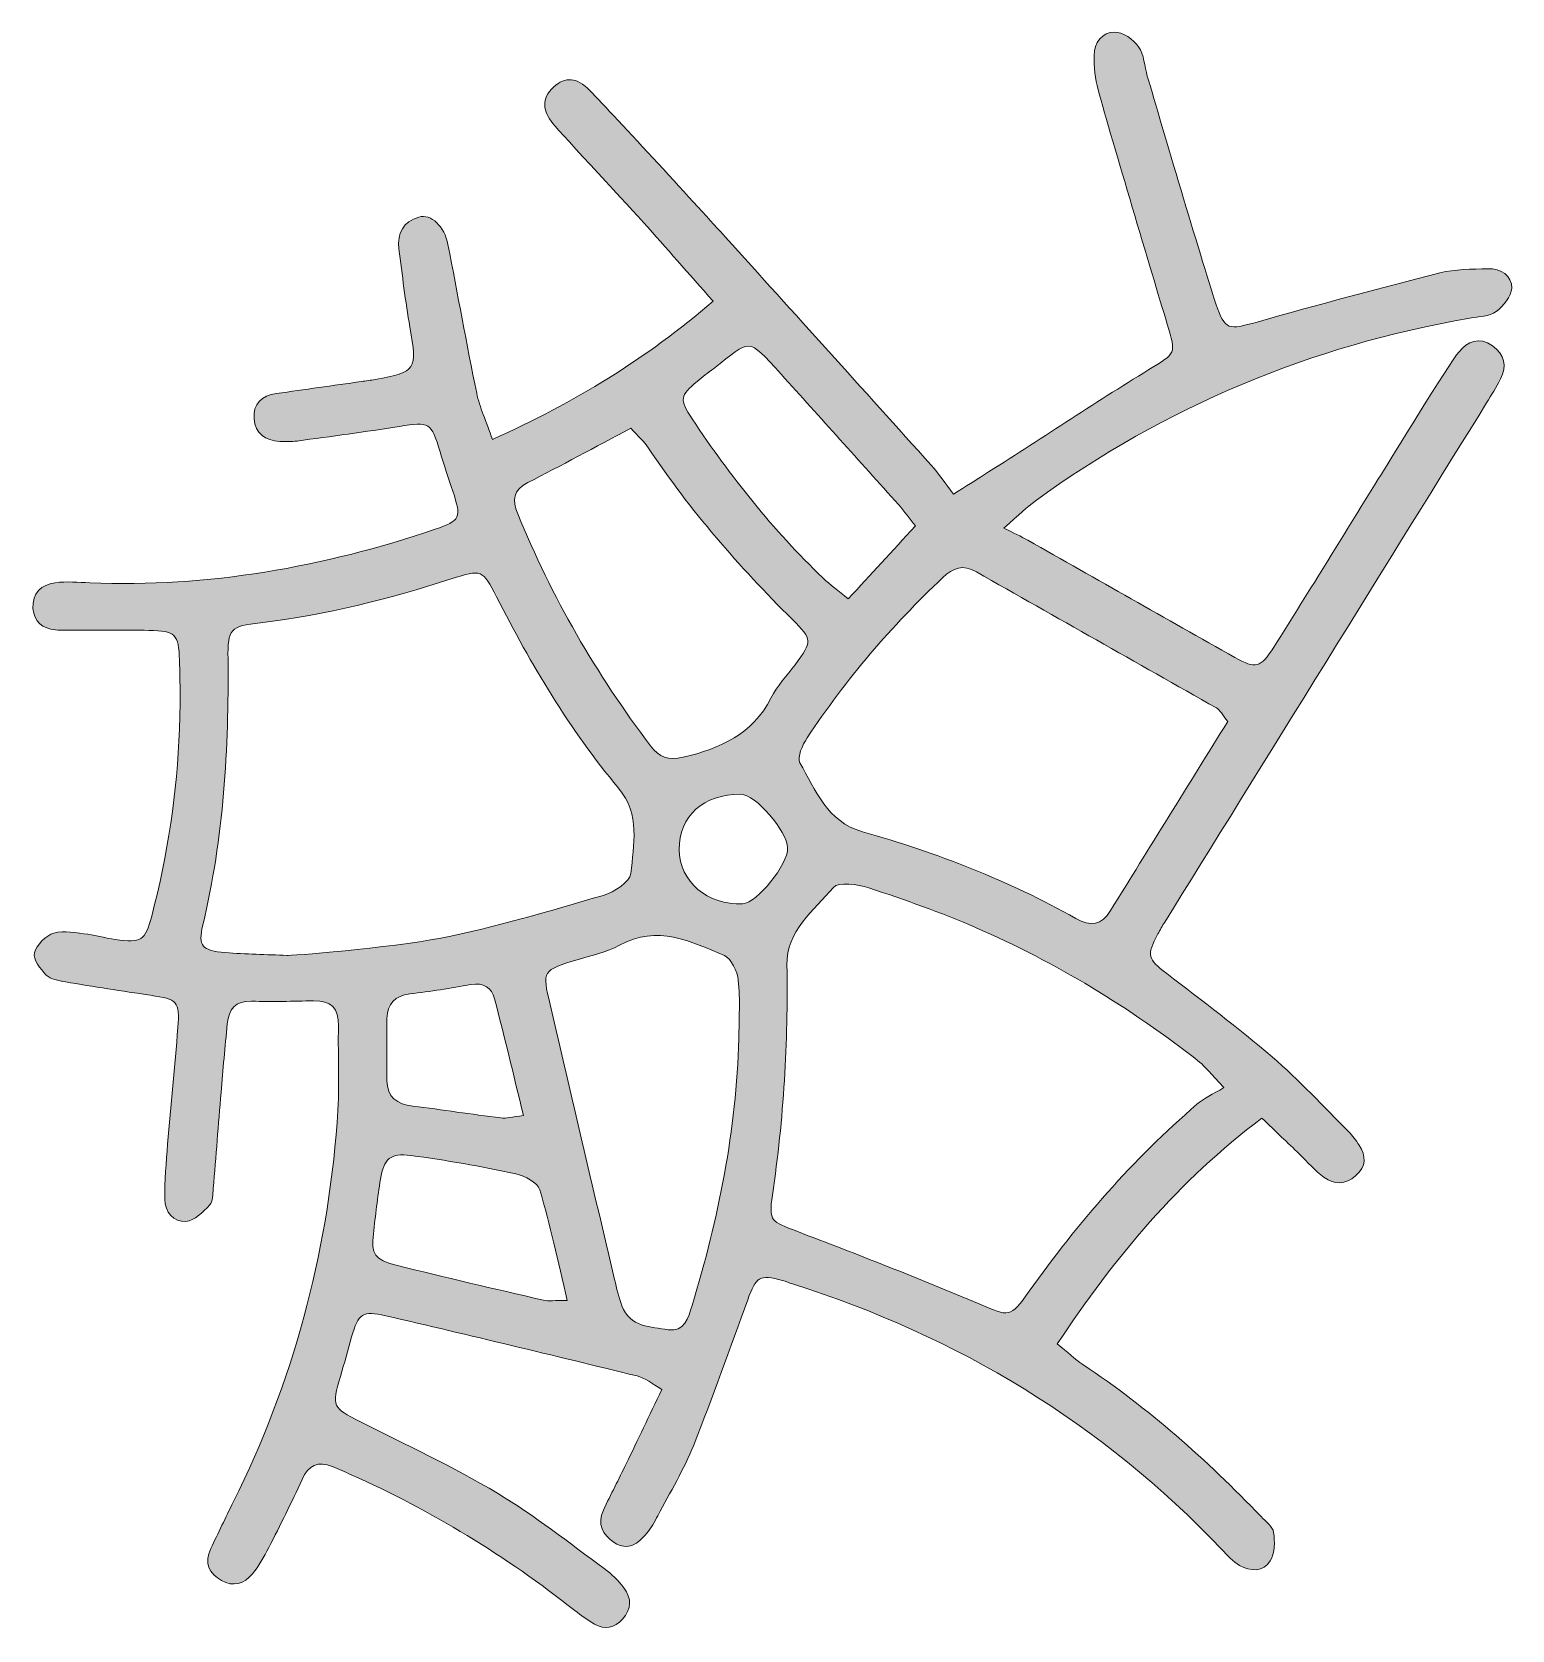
# Model space of a CAD drawing. Header units: centimetres. Extents: x 1 to 244, y -61 to -8.
# Drawn here: x 50.8 to 91.63, y -60.06 to -15.97 of the extents above; entities that cross this region are included whole.
import ezdxf

# ---------------------------------------------------------------- set-up
doc = ezdxf.new("R2010")
doc.units = ezdxf.units.CM
doc.header["$MEASUREMENT"] = 0
doc.layers.add('Screenshot 2022-06-20 at 20.24.09 v3\xa0Image', color=7, linetype='Continuous', lineweight=0)

msp = doc.modelspace()

# ---------------------------------------------------------------- hatches: boundary and pattern name
at = {"layer": 'Screenshot 2022-06-20 at 20.24.09 v3\xa0Image', "true_color": 0x000000, "transparency": 33554687}
h = msp.add_hatch(color=18, dxfattribs=at)
h.dxf.hatch_style = 2
edge = h.paths.add_edge_path()
edge.add_spline(control_points=[(68.653, -38.53), (68.657, -39.402), (69.442, -40.071), (70.401, -40.019), (70.799, -39.997), (71.653, -38.938), (71.643, -38.48), (71.633, -38.015), (70.749, -36.998), (70.353, -36.997), (69.317, -36.992), (68.649, -37.595), (68.653, -38.53)], knot_values=[0, 0, 0, 0, 1, 1, 1, 2, 2, 2, 3, 3, 3, 4, 4, 4, 4], degree=3, periodic=0)
edge = h.paths.add_edge_path()
edge.add_spline(control_points=[(64.356, -45.865), (64.071, -44.701), (63.829, -43.665), (63.557, -42.638), (63.477, -42.337), (63.254, -42.184), (62.904, -42.249), (62.347, -42.352), (61.786, -42.439), (61.224, -42.507), (60.807, -42.558), (60.596, -42.777), (60.59, -43.186), (60.581, -43.754), (60.584, -44.323), (60.587, -44.891), (60.59, -45.362), (60.867, -45.549), (61.303, -45.602), (62.114, -45.702), (62.923, -45.827), (63.735, -45.929), (63.879, -45.947), (64.032, -45.901), (64.356, -45.865)], knot_values=[0, 0, 0, 0, 1, 1, 1, 2, 2, 2, 3, 3, 3, 4, 4, 4, 5, 5, 5, 6, 6, 6, 7, 7, 7, 8, 8, 8, 8], degree=3, periodic=0)
edge = h.paths.add_edge_path()
edge.add_spline(control_points=[(65.565, -50.961), (65.3, -49.862), (65.095, -48.876), (64.805, -47.916), (64.744, -47.714), (64.392, -47.521), (64.143, -47.468), (63.184, -47.264), (62.217, -47.093), (61.246, -46.963), (60.681, -46.887), (60.505, -47.056), (60.412, -47.619), (60.33, -48.118), (60.27, -48.621), (60.215, -49.125), (60.153, -49.68), (60.248, -49.841), (60.84, -49.99), (62.192, -50.329), (63.55, -50.642), (64.908, -50.957), (65.051, -50.99), (65.207, -50.961), (65.565, -50.961)], knot_values=[0, 0, 0, 0, 1, 1, 1, 2, 2, 2, 3, 3, 3, 4, 4, 4, 5, 5, 5, 6, 6, 6, 7, 7, 7, 8, 8, 8, 8], degree=3, periodic=0)
edge = h.paths.add_edge_path()
edge.add_spline(control_points=[(75.167, -29.596), (75.01, -29.396), (74.868, -29.191), (74.703, -29.006), (73.626, -27.805), (72.548, -26.604), (71.463, -25.41), (70.498, -24.35), (70.657, -24.447), (69.596, -25.257), (69.445, -25.373), (69.287, -25.48), (69.144, -25.605), (68.679, -26.007), (68.649, -26.097), (69.007, -26.636), (70.06, -28.223), (71.238, -29.709), (72.616, -31.029), (72.813, -31.217), (73.037, -31.378), (73.317, -31.608), (73.941, -30.929), (74.512, -30.308), (75.167, -29.596)], knot_values=[0, 0, 0, 0, 1, 1, 1, 2, 2, 2, 3, 3, 3, 4, 4, 4, 5, 5, 5, 6, 6, 6, 7, 7, 7, 8, 8, 8, 8], degree=3, periodic=0)
edge = h.paths.add_edge_path()
edge.add_spline(control_points=[(67.316, -26.9), (66.315, -27.431), (65.4, -27.929), (64.472, -28.4), (64.066, -28.607), (64.043, -28.874), (64.197, -29.256), (65.129, -31.557), (66.365, -33.683), (67.86, -35.661), (68.094, -35.972), (68.356, -36.077), (68.762, -35.978), (69.78, -35.73), (70.674, -35.348), (71.184, -34.343), (71.354, -34.009), (71.622, -33.725), (71.85, -33.422), (72.332, -32.781), (72.335, -32.734), (71.765, -32.169), (70.301, -30.717), (68.954, -29.168), (67.807, -27.45), (67.688, -27.272), (67.52, -27.126), (67.316, -26.9)], knot_values=[0, 0, 0, 0, 1, 1, 1, 2, 2, 2, 3, 3, 3, 4, 4, 4, 5, 5, 5, 6, 6, 6, 7, 7, 7, 8, 8, 8, 9, 9, 9, 9], degree=3, periodic=0)
edge = h.paths.add_edge_path()
edge.add_spline(control_points=[(70.299, -43.742), (70.299, -43.203), (70.339, -42.66), (70.282, -42.127), (70.255, -41.883), (70.093, -41.53), (69.899, -41.449), (68.977, -41.06), (68.049, -40.583), (67.006, -41.163), (66.653, -41.36), (66.233, -41.44), (65.84, -41.562), (64.88, -41.86), (64.869, -41.859), (65.089, -42.802), (65.676, -45.329), (66.272, -47.855), (66.868, -50.381), (66.926, -50.628), (66.982, -50.877), (67.071, -51.113), (67.295, -51.706), (67.869, -51.694), (68.348, -51.77), (68.793, -51.841), (68.906, -51.436), (69.007, -51.104), (69.738, -48.703), (70.227, -46.259), (70.299, -43.742)], knot_values=[0, 0, 0, 0, 1, 1, 1, 2, 2, 2, 3, 3, 3, 4, 4, 4, 5, 5, 5, 6, 6, 6, 7, 7, 7, 8, 8, 8, 9, 9, 9, 10, 10, 10, 10], degree=3, periodic=0)
edge = h.paths.add_edge_path()
edge.add_spline(control_points=[(83.785, -34.988), (83.635, -34.805), (83.575, -34.674), (83.474, -34.617), (81.269, -33.362), (79.056, -32.12), (76.852, -30.862), (76.474, -30.646), (76.209, -30.749), (75.924, -31.019), (74.513, -32.356), (73.251, -33.818), (72.181, -35.44), (72.052, -35.636), (71.9, -35.977), (71.983, -36.126), (72.408, -36.884), (72.739, -37.758), (73.707, -38.032), (75.758, -38.613), (77.735, -39.378), (79.597, -40.424), (80.002, -40.652), (80.302, -40.616), (80.555, -40.205), (81.619, -38.478), (82.69, -36.755), (83.785, -34.988)], knot_values=[0, 0, 0, 0, 1, 1, 1, 2, 2, 2, 3, 3, 3, 4, 4, 4, 5, 5, 5, 6, 6, 6, 7, 7, 7, 8, 8, 8, 9, 9, 9, 9], degree=3, periodic=0)
edge = h.paths.add_edge_path()
edge.add_spline(control_points=[(83.677, -45.089), (83.305, -44.695), (83.174, -44.517), (83.006, -44.385), (81.102, -42.888), (79.046, -41.636), (76.824, -40.672), (75.866, -40.257), (74.876, -39.908), (73.883, -39.58), (73.577, -39.479), (73.044, -39.407), (72.906, -39.569), (72.366, -40.203), (71.606, -40.771), (71.623, -41.711), (71.661, -43.84), (71.535, -45.953), (71.223, -48.059), (71.116, -48.786), (71.196, -48.79), (71.898, -49.056), (73.584, -49.696), (75.263, -50.357), (76.925, -51.058), (77.769, -51.414), (77.772, -51.462), (78.309, -50.708), (79.657, -48.814), (81.171, -47.07), (82.935, -45.552), (83.126, -45.388), (83.365, -45.281), (83.677, -45.089)], knot_values=[0, 0, 0, 0, 1, 1, 1, 2, 2, 2, 3, 3, 3, 4, 4, 4, 5, 5, 5, 6, 6, 6, 7, 7, 7, 8, 8, 8, 9, 9, 9, 10, 10, 10, 11, 11, 11, 11], degree=3, periodic=0)
edge = h.paths.add_edge_path()
edge.add_spline(control_points=[(57.834, -41.445), (57.837, -41.464), (60.681, -41.24), (62.071, -40.966), (63.586, -40.667), (65.074, -40.219), (66.559, -39.787), (66.857, -39.7), (67.296, -39.413), (67.318, -39.184), (67.395, -38.389), (67.585, -37.557), (66.975, -36.825), (65.631, -35.213), (64.565, -33.418), (63.612, -31.552), (63.224, -30.793), (63.204, -30.788), (62.364, -31.056), (60.644, -31.606), (58.903, -32.058), (57.104, -32.266), (56.265, -32.363), (56.196, -32.426), (56.204, -33.259), (56.23, -35.734), (56.087, -38.19), (55.509, -40.609), (55.371, -41.188), (55.489, -41.315), (56.126, -41.365), (56.694, -41.41), (57.265, -41.42), (57.834, -41.445)], knot_values=[0, 0, 0, 0, 1, 1, 1, 2, 2, 2, 3, 3, 3, 4, 4, 4, 5, 5, 5, 6, 6, 6, 7, 7, 7, 8, 8, 8, 9, 9, 9, 10, 10, 10, 11, 11, 11, 11], degree=3, periodic=0)
edge = h.paths.add_edge_path()
edge.add_spline(control_points=[(63.502, -27.209), (65.779, -26.178), (67.733, -24.989), (69.589, -23.394), (68.911, -22.627), (68.291, -21.924), (67.669, -21.221), (67.417, -20.936), (65.404, -18.786), (65.167, -18.489), (64.901, -18.157), (64.822, -17.812), (65.192, -17.483), (65.507, -17.202), (65.818, -17.199), (66.19, -17.583), (66.874, -18.289), (69.273, -20.902), (69.932, -21.631), (71.825, -23.725), (73.717, -25.82), (75.604, -27.92), (75.816, -28.156), (75.994, -28.422), (76.222, -28.718), (76.585, -28.488), (76.817, -28.344), (77.046, -28.197), (78.566, -27.222), (80.074, -26.228), (81.61, -25.28), (82.361, -24.817), (82.366, -24.861), (82.116, -24.029), (81.678, -22.574), (80.614, -19.022), (80.207, -17.558), (80.123, -17.257), (80.101, -16.932), (80.096, -16.618), (80.091, -16.253), (80.33, -15.971), (80.659, -15.968), (80.886, -15.965), (81.184, -16.172), (81.326, -16.373), (81.481, -16.59), (81.486, -16.911), (81.566, -17.184), (81.976, -18.581), (83.005, -22.078), (83.458, -23.462), (83.704, -24.211), (83.813, -24.189), (84.595, -23.968), (86.269, -23.494), (87.95, -23.04), (89.637, -22.613), (90.061, -22.506), (90.518, -22.514), (90.96, -22.499), (91.32, -22.487), (91.628, -22.685), (91.62, -23.034), (91.615, -23.258), (91.391, -23.535), (91.188, -23.68), (90.999, -23.815), (90.71, -23.817), (90.462, -23.86), (86.079, -24.625), (82.073, -26.288), (78.472, -28.908), (78.247, -29.071), (78.049, -29.272), (77.607, -29.656), (77.879, -29.792), (78.078, -29.881), (78.267, -29.988), (80.172, -31.066), (82.071, -32.153), (83.981, -33.222), (84.558, -33.545), (84.692, -33.514), (85.058, -32.936), (86.058, -31.354), (87.032, -29.756), (88.023, -28.168), (88.257, -27.792), (89.881, -25.124), (90.166, -24.788), (90.4, -24.512), (90.724, -24.354), (91.089, -24.623), (91.419, -24.867), (91.497, -25.176), (91.306, -25.54), (91.189, -25.764), (91.061, -25.984), (90.928, -26.198), (88.434, -30.214), (84.543, -36.508), (82.048, -40.522), (81.981, -40.63), (81.916, -40.739), (81.857, -40.851), (81.541, -41.451), (81.57, -41.535), (82.101, -41.946), (83.079, -42.702), (84.074, -43.438), (85.011, -44.244), (85.755, -44.883), (86.423, -45.612), (87.12, -46.306), (87.231, -46.416), (87.326, -46.548), (87.41, -46.681), (87.603, -46.984), (87.611, -47.267), (87.314, -47.526), (87.03, -47.775), (86.725, -47.774), (86.446, -47.57), (86.193, -47.385), (85.984, -47.138), (85.755, -46.919), (85.439, -46.615), (85.122, -46.312), (84.727, -45.933), (82.431, -47.654), (80.669, -49.763), (79.082, -52.162), (79.362, -52.39), (79.563, -52.581), (79.79, -52.733), (81.595, -53.936), (83.207, -55.362), (84.703, -56.926), (84.833, -57.062), (85.027, -57.203), (85.051, -57.363), (85.088, -57.618), (85.083, -57.935), (84.958, -58.145), (84.771, -58.461), (84.41, -58.443), (84.111, -58.274), (83.923, -58.168), (83.771, -57.992), (83.619, -57.832), (80.312, -54.353), (76.341, -51.949), (71.774, -50.508), (71.684, -50.48), (71.598, -50.435), (71.506, -50.411), (70.864, -50.243), (70.777, -50.3), (70.542, -50.944), (70.054, -52.284), (69.582, -53.629), (69.052, -54.952), (68.781, -55.625), (68.401, -56.255), (68.063, -56.902), (67.976, -57.07), (67.88, -57.239), (67.76, -57.384), (67.524, -57.669), (67.241, -57.889), (66.861, -57.645), (66.536, -57.435), (66.382, -57.131), (66.562, -56.746), (66.764, -56.316), (66.984, -55.894), (67.191, -55.467), (67.507, -54.814), (67.818, -54.159), (68.174, -53.416), (67.903, -53.266), (67.71, -53.1), (67.488, -53.046), (65.181, -52.48), (62.87, -51.926), (60.557, -51.385), (59.915, -51.235), (59.797, -51.329), (59.614, -51.967), (59.51, -52.332), (59.414, -52.7), (59.305, -53.064), (59.059, -53.886), (59.09, -53.925), (59.843, -54.303), (61.117, -54.943), (62.412, -55.55), (63.635, -56.279), (64.666, -56.893), (65.611, -57.654), (66.585, -58.363), (66.788, -58.51), (66.976, -58.693), (67.128, -58.893), (67.344, -59.177), (67.339, -59.484), (67.085, -59.757), (66.864, -59.993), (66.6, -60.057), (66.313, -59.892), (66.123, -59.782), (65.941, -59.654), (65.768, -59.517), (63.869, -58.013), (61.818, -56.76), (59.605, -55.772), (59.431, -55.694), (59.258, -55.614), (59.082, -55.543), (58.686, -55.386), (58.427, -55.504), (58.247, -55.902), (57.961, -56.538), (57.645, -57.161), (57.328, -57.782), (57.199, -58.035), (57.056, -58.287), (56.878, -58.507), (56.657, -58.781), (56.341, -58.874), (56.027, -58.694), (55.691, -58.502), (55.536, -58.204), (55.728, -57.81), (55.936, -57.383), (56.137, -56.952), (56.349, -56.527), (58, -53.224), (58.933, -49.723), (59.216, -46.05), (59.284, -45.166), (59.234, -44.274), (59.251, -43.385), (59.26, -42.907), (59.05, -42.683), (58.567, -42.696), (57.996, -42.711), (57.424, -42.724), (56.854, -42.707), (56.404, -42.695), (56.222, -42.929), (56.183, -43.332), (56.123, -43.963), (56.065, -44.594), (56.012, -45.225), (55.938, -46.109), (55.872, -46.992), (55.796, -47.875), (55.783, -48.032), (55.789, -48.236), (55.697, -48.332), (55.513, -48.522), (55.277, -48.76), (55.045, -48.781), (54.699, -48.813), (54.461, -48.526), (54.459, -48.168), (54.455, -47.662), (54.497, -47.155), (54.539, -46.65), (54.628, -45.578), (54.743, -44.507), (54.821, -43.434), (54.875, -42.703), (54.812, -42.656), (54.062, -42.543), (53.279, -42.426), (52.497, -42.305), (51.717, -42.172), (51.533, -42.141), (51.309, -42.105), (51.19, -41.985), (51.027, -41.822), (50.818, -41.542), (50.862, -41.374), (50.921, -41.153), (51.178, -40.893), (51.401, -40.828), (51.688, -40.745), (52.028, -40.825), (52.341, -40.861), (52.592, -40.889), (52.836, -40.973), (53.087, -41.005), (53.823, -41.1), (53.917, -41.049), (54.098, -40.358), (54.542, -38.667), (54.798, -36.946), (54.866, -35.2), (54.891, -34.566), (54.883, -33.93), (54.865, -33.296), (54.844, -32.575), (54.755, -32.491), (54.018, -32.477), (53.32, -32.463), (52.622, -32.473), (51.924, -32.472), (51.765, -32.472), (51.605, -32.479), (51.448, -32.465), (51.086, -32.432), (50.849, -32.237), (50.824, -31.871), (50.796, -31.452), (51.054, -31.212), (51.438, -31.16), (51.749, -31.118), (52.072, -31.152), (52.389, -31.165), (55.662, -31.297), (58.828, -30.733), (61.917, -29.687), (62.623, -29.448), (62.647, -29.361), (62.407, -28.638), (62.287, -28.277), (62.164, -27.917), (62.055, -27.553), (61.809, -26.728), (61.767, -26.713), (60.93, -26.848), (59.993, -27), (59.051, -27.124), (58.11, -27.253), (57.954, -27.274), (57.793, -27.269), (57.634, -27.262), (57.235, -27.243), (56.958, -27.043), (56.922, -26.64), (56.885, -26.226), (57.137, -26), (57.539, -25.943), (58.321, -25.831), (59.104, -25.721), (59.887, -25.61), (60.013, -25.592), (60.139, -25.576), (60.264, -25.553), (61.404, -25.348), (61.433, -25.285), (61.223, -24.111), (61.095, -23.395), (61.013, -22.67), (60.919, -21.949), (60.863, -21.513), (61.044, -21.196), (61.467, -21.073), (61.809, -20.973), (62.176, -21.332), (62.273, -21.831), (62.538, -23.198), (62.785, -24.569), (63.066, -25.933), (63.147, -26.322), (63.322, -26.693), (63.502, -27.209)], knot_values=[0, 0, 0, 0, 1, 1, 1, 2, 2, 2, 3, 3, 3, 4, 4, 4, 5, 5, 5, 6, 6, 6, 7, 7, 7, 8, 8, 8, 9, 9, 9, 10, 10, 10, 11, 11, 11, 12, 12, 12, 13, 13, 13, 14, 14, 14, 15, 15, 15, 16, 16, 16, 17, 17, 17, 18, 18, 18, 19, 19, 19, 20, 20, 20, 21, 21, 21, 22, 22, 22, 23, 23, 23, 24, 24, 24, 25, 25, 25, 26, 26, 26, 27, 27, 27, 28, 28, 28, 29, 29, 29, 30, 30, 30, 31, 31, 31, 32, 32, 32, 33, 33, 33, 34, 34, 34, 35, 35, 35, 36, 36, 36, 37, 37, 37, 38, 38, 38, 39, 39, 39, 40, 40, 40, 41, 41, 41, 42, 42, 42, 43, 43, 43, 44, 44, 44, 45, 45, 45, 46, 46, 46, 47, 47, 47, 48, 48, 48, 49, 49, 49, 50, 50, 50, 51, 51, 51, 52, 52, 52, 53, 53, 53, 54, 54, 54, 55, 55, 55, 56, 56, 56, 57, 57, 57, 58, 58, 58, 59, 59, 59, 60, 60, 60, 61, 61, 61, 62, 62, 62, 63, 63, 63, 64, 64, 64, 65, 65, 65, 66, 66, 66, 67, 67, 67, 68, 68, 68, 69, 69, 69, 70, 70, 70, 71, 71, 71, 72, 72, 72, 73, 73, 73, 74, 74, 74, 75, 75, 75, 76, 76, 76, 77, 77, 77, 78, 78, 78, 79, 79, 79, 80, 80, 80, 81, 81, 81, 82, 82, 82, 83, 83, 83, 84, 84, 84, 85, 85, 85, 86, 86, 86, 87, 87, 87, 88, 88, 88, 89, 89, 89, 90, 90, 90, 91, 91, 91, 92, 92, 92, 93, 93, 93, 94, 94, 94, 95, 95, 95, 96, 96, 96, 97, 97, 97, 98, 98, 98, 99, 99, 99, 100, 100, 100, 101, 101, 101, 102, 102, 102, 103, 103, 103, 104, 104, 104, 105, 105, 105, 106, 106, 106, 107, 107, 107, 108, 108, 108, 109, 109, 109, 110, 110, 110, 111, 111, 111, 112, 112, 112, 113, 113, 113, 114, 114, 114, 115, 115, 115, 116, 116, 116, 117, 117, 117, 118, 118, 118, 119, 119, 119, 120, 120, 120, 121, 121, 121, 122, 122, 122, 123, 123, 123, 123], degree=3, periodic=0)

# ---------------------------------------------------------------- linework, layer by layer
at = {"layer": 'Screenshot 2022-06-20 at 20.24.09 v3\xa0Image'}
for points, knots in [([(63.502, -27.209), (65.779, -26.178), (67.733, -24.989), (69.589, -23.394), (68.911, -22.627), (68.291, -21.924), (67.669, -21.221), (67.417, -20.936), (65.404, -18.786), (65.167, -18.489), (64.901, -18.157), (64.822, -17.812), (65.192, -17.483), (65.507, -17.202), (65.818, -17.199), (66.19, -17.583), (66.874, -18.289), (69.273, -20.902), (69.932, -21.631), (71.825, -23.725), (73.717, -25.82), (75.604, -27.92), (75.816, -28.156), (75.994, -28.422), (76.222, -28.718), (76.585, -28.488), (76.817, -28.344), (77.046, -28.197), (78.566, -27.222), (80.074, -26.228), (81.61, -25.28), (82.361, -24.817), (82.366, -24.861), (82.116, -24.029), (81.678, -22.574), (80.614, -19.022), (80.207, -17.558), (80.123, -17.257), (80.101, -16.932), (80.096, -16.618), (80.091, -16.253), (80.33, -15.971), (80.659, -15.968), (80.886, -15.965), (81.184, -16.172), (81.326, -16.373), (81.481, -16.59), (81.486, -16.911), (81.566, -17.184), (81.976, -18.581), (83.005, -22.078), (83.458, -23.462), (83.704, -24.211), (83.813, -24.189), (84.595, -23.968), (86.269, -23.494), (87.95, -23.04), (89.637, -22.613), (90.061, -22.506), (90.518, -22.514), (90.96, -22.499), (91.32, -22.487), (91.628, -22.685), (91.62, -23.034), (91.615, -23.258), (91.391, -23.535), (91.188, -23.68), (90.999, -23.815), (90.71, -23.817), (90.462, -23.86), (86.079, -24.625), (82.073, -26.288), (78.472, -28.908), (78.247, -29.071), (78.049, -29.272), (77.607, -29.656), (77.879, -29.792), (78.078, -29.881), (78.267, -29.988), (80.172, -31.066), (82.071, -32.153), (83.981, -33.222), (84.558, -33.545), (84.692, -33.514), (85.058, -32.936), (86.058, -31.354), (87.032, -29.756), (88.023, -28.168), (88.257, -27.792), (89.881, -25.124), (90.166, -24.788), (90.4, -24.512), (90.724, -24.354), (91.089, -24.623), (91.419, -24.867), (91.497, -25.176), (91.306, -25.54), (91.189, -25.764), (91.061, -25.984), (90.928, -26.198), (88.434, -30.214), (84.543, -36.508), (82.048, -40.522), (81.981, -40.63), (81.916, -40.739), (81.857, -40.851), (81.541, -41.451), (81.57, -41.535), (82.101, -41.946), (83.079, -42.702), (84.074, -43.438), (85.011, -44.244), (85.755, -44.883), (86.423, -45.612), (87.12, -46.306), (87.231, -46.416), (87.326, -46.548), (87.41, -46.681), (87.603, -46.984), (87.611, -47.267), (87.314, -47.526), (87.03, -47.775), (86.725, -47.774), (86.446, -47.57), (86.193, -47.385), (85.984, -47.138), (85.755, -46.919), (85.439, -46.615), (85.122, -46.312), (84.727, -45.933), (82.431, -47.654), (80.669, -49.763), (79.082, -52.162), (79.362, -52.39), (79.563, -52.581), (79.79, -52.733), (81.595, -53.936), (83.207, -55.362), (84.703, -56.926), (84.833, -57.062), (85.027, -57.203), (85.051, -57.363), (85.088, -57.618), (85.083, -57.935), (84.958, -58.145), (84.771, -58.461), (84.41, -58.443), (84.111, -58.274), (83.923, -58.168), (83.771, -57.992), (83.619, -57.832), (80.312, -54.353), (76.341, -51.949), (71.774, -50.508), (71.684, -50.48), (71.598, -50.435), (71.506, -50.411), (70.864, -50.243), (70.777, -50.3), (70.542, -50.944), (70.054, -52.284), (69.582, -53.629), (69.052, -54.952), (68.781, -55.625), (68.401, -56.255), (68.063, -56.902), (67.976, -57.07), (67.88, -57.239), (67.76, -57.384), (67.524, -57.669), (67.241, -57.889), (66.861, -57.645), (66.536, -57.435), (66.382, -57.131), (66.562, -56.746), (66.764, -56.316), (66.984, -55.894), (67.191, -55.467), (67.507, -54.814), (67.818, -54.159), (68.174, -53.416), (67.903, -53.266), (67.71, -53.1), (67.488, -53.046), (65.181, -52.48), (62.87, -51.926), (60.557, -51.385), (59.915, -51.235), (59.797, -51.329), (59.614, -51.967), (59.51, -52.332), (59.414, -52.7), (59.305, -53.064), (59.059, -53.886), (59.09, -53.925), (59.843, -54.303), (61.117, -54.943), (62.412, -55.55), (63.635, -56.279), (64.666, -56.893), (65.611, -57.654), (66.585, -58.363), (66.788, -58.51), (66.976, -58.693), (67.128, -58.893), (67.344, -59.177), (67.339, -59.484), (67.085, -59.757), (66.864, -59.993), (66.6, -60.057), (66.313, -59.892), (66.123, -59.782), (65.941, -59.654), (65.768, -59.517), (63.869, -58.013), (61.818, -56.76), (59.605, -55.772), (59.431, -55.694), (59.258, -55.614), (59.082, -55.543), (58.686, -55.386), (58.427, -55.504), (58.247, -55.902), (57.961, -56.538), (57.645, -57.161), (57.328, -57.782), (57.199, -58.035), (57.056, -58.287), (56.878, -58.507), (56.657, -58.781), (56.341, -58.874), (56.027, -58.694), (55.691, -58.502), (55.536, -58.204), (55.728, -57.81), (55.936, -57.383), (56.137, -56.952), (56.349, -56.527), (58, -53.224), (58.933, -49.723), (59.216, -46.05), (59.284, -45.166), (59.234, -44.274), (59.251, -43.385), (59.26, -42.907), (59.05, -42.683), (58.567, -42.696), (57.996, -42.711), (57.424, -42.724), (56.854, -42.707), (56.404, -42.695), (56.222, -42.929), (56.183, -43.332), (56.123, -43.963), (56.065, -44.594), (56.012, -45.225), (55.938, -46.109), (55.872, -46.992), (55.796, -47.875), (55.783, -48.032), (55.789, -48.236), (55.697, -48.332), (55.513, -48.522), (55.277, -48.76), (55.045, -48.781), (54.699, -48.813), (54.461, -48.526), (54.459, -48.168), (54.455, -47.662), (54.497, -47.155), (54.539, -46.65), (54.628, -45.578), (54.743, -44.507), (54.821, -43.434), (54.875, -42.703), (54.812, -42.656), (54.062, -42.543), (53.279, -42.426), (52.497, -42.305), (51.717, -42.172), (51.533, -42.141), (51.309, -42.105), (51.19, -41.985), (51.027, -41.822), (50.818, -41.542), (50.862, -41.374), (50.921, -41.153), (51.178, -40.893), (51.401, -40.828), (51.688, -40.745), (52.028, -40.825), (52.341, -40.861), (52.592, -40.889), (52.836, -40.973), (53.087, -41.005), (53.823, -41.1), (53.917, -41.049), (54.098, -40.358), (54.542, -38.667), (54.798, -36.946), (54.866, -35.2), (54.891, -34.566), (54.883, -33.93), (54.865, -33.296), (54.844, -32.575), (54.755, -32.491), (54.018, -32.477), (53.32, -32.463), (52.622, -32.473), (51.924, -32.472), (51.765, -32.472), (51.605, -32.479), (51.448, -32.465), (51.086, -32.432), (50.849, -32.237), (50.824, -31.871), (50.796, -31.452), (51.054, -31.212), (51.438, -31.16), (51.749, -31.118), (52.072, -31.152), (52.389, -31.165), (55.662, -31.297), (58.828, -30.733), (61.917, -29.687), (62.623, -29.448), (62.647, -29.361), (62.407, -28.638), (62.287, -28.277), (62.164, -27.917), (62.055, -27.553), (61.809, -26.728), (61.767, -26.713), (60.93, -26.848), (59.993, -27), (59.051, -27.124), (58.11, -27.253), (57.954, -27.274), (57.793, -27.269), (57.634, -27.262), (57.235, -27.243), (56.958, -27.043), (56.922, -26.64), (56.885, -26.226), (57.137, -26), (57.539, -25.943), (58.321, -25.831), (59.104, -25.721), (59.887, -25.61), (60.013, -25.592), (60.139, -25.576), (60.264, -25.553), (61.404, -25.348), (61.433, -25.285), (61.223, -24.111), (61.095, -23.395), (61.013, -22.67), (60.919, -21.949), (60.863, -21.513), (61.044, -21.196), (61.467, -21.073), (61.809, -20.973), (62.176, -21.332), (62.273, -21.831), (62.538, -23.198), (62.785, -24.569), (63.066, -25.933), (63.147, -26.322), (63.322, -26.693), (63.502, -27.209)], [0, 0, 0, 0, 1, 1, 1, 2, 2, 2, 3, 3, 3, 4, 4, 4, 5, 5, 5, 6, 6, 6, 7, 7, 7, 8, 8, 8, 9, 9, 9, 10, 10, 10, 11, 11, 11, 12, 12, 12, 13, 13, 13, 14, 14, 14, 15, 15, 15, 16, 16, 16, 17, 17, 17, 18, 18, 18, 19, 19, 19, 20, 20, 20, 21, 21, 21, 22, 22, 22, 23, 23, 23, 24, 24, 24, 25, 25, 25, 26, 26, 26, 27, 27, 27, 28, 28, 28, 29, 29, 29, 30, 30, 30, 31, 31, 31, 32, 32, 32, 33, 33, 33, 34, 34, 34, 35, 35, 35, 36, 36, 36, 37, 37, 37, 38, 38, 38, 39, 39, 39, 40, 40, 40, 41, 41, 41, 42, 42, 42, 43, 43, 43, 44, 44, 44, 45, 45, 45, 46, 46, 46, 47, 47, 47, 48, 48, 48, 49, 49, 49, 50, 50, 50, 51, 51, 51, 52, 52, 52, 53, 53, 53, 54, 54, 54, 55, 55, 55, 56, 56, 56, 57, 57, 57, 58, 58, 58, 59, 59, 59, 60, 60, 60, 61, 61, 61, 62, 62, 62, 63, 63, 63, 64, 64, 64, 65, 65, 65, 66, 66, 66, 67, 67, 67, 68, 68, 68, 69, 69, 69, 70, 70, 70, 71, 71, 71, 72, 72, 72, 73, 73, 73, 74, 74, 74, 75, 75, 75, 76, 76, 76, 77, 77, 77, 78, 78, 78, 79, 79, 79, 80, 80, 80, 81, 81, 81, 82, 82, 82, 83, 83, 83, 84, 84, 84, 85, 85, 85, 86, 86, 86, 87, 87, 87, 88, 88, 88, 89, 89, 89, 90, 90, 90, 91, 91, 91, 92, 92, 92, 93, 93, 93, 94, 94, 94, 95, 95, 95, 96, 96, 96, 97, 97, 97, 98, 98, 98, 99, 99, 99, 100, 100, 100, 101, 101, 101, 102, 102, 102, 103, 103, 103, 104, 104, 104, 105, 105, 105, 106, 106, 106, 107, 107, 107, 108, 108, 108, 109, 109, 109, 110, 110, 110, 111, 111, 111, 112, 112, 112, 113, 113, 113, 114, 114, 114, 115, 115, 115, 116, 116, 116, 117, 117, 117, 118, 118, 118, 119, 119, 119, 120, 120, 120, 121, 121, 121, 122, 122, 122, 123, 123, 123, 123]), ([(75.167, -29.596), (75.01, -29.396), (74.868, -29.191), (74.703, -29.006), (73.626, -27.805), (72.548, -26.604), (71.463, -25.41), (70.498, -24.35), (70.657, -24.447), (69.596, -25.257), (69.445, -25.373), (69.287, -25.48), (69.144, -25.605), (68.679, -26.007), (68.649, -26.097), (69.007, -26.636), (70.06, -28.223), (71.238, -29.709), (72.616, -31.029), (72.813, -31.217), (73.037, -31.378), (73.317, -31.608), (73.941, -30.929), (74.512, -30.308), (75.167, -29.596)], [0, 0, 0, 0, 1, 1, 1, 2, 2, 2, 3, 3, 3, 4, 4, 4, 5, 5, 5, 6, 6, 6, 7, 7, 7, 8, 8, 8, 8]), ([(67.316, -26.9), (66.315, -27.431), (65.4, -27.929), (64.472, -28.4), (64.066, -28.607), (64.043, -28.874), (64.197, -29.256), (65.129, -31.557), (66.365, -33.683), (67.86, -35.661), (68.094, -35.972), (68.356, -36.077), (68.762, -35.978), (69.78, -35.73), (70.674, -35.348), (71.184, -34.343), (71.354, -34.009), (71.622, -33.725), (71.85, -33.422), (72.332, -32.781), (72.335, -32.734), (71.765, -32.169), (70.301, -30.717), (68.954, -29.168), (67.807, -27.45), (67.688, -27.272), (67.52, -27.126), (67.316, -26.9)], [0, 0, 0, 0, 1, 1, 1, 2, 2, 2, 3, 3, 3, 4, 4, 4, 5, 5, 5, 6, 6, 6, 7, 7, 7, 8, 8, 8, 9, 9, 9, 9]), ([(57.834, -41.445), (57.837, -41.464), (60.681, -41.24), (62.071, -40.966), (63.586, -40.667), (65.074, -40.219), (66.559, -39.787), (66.857, -39.7), (67.296, -39.413), (67.318, -39.184), (67.395, -38.389), (67.585, -37.557), (66.975, -36.825), (65.631, -35.213), (64.565, -33.418), (63.612, -31.552), (63.224, -30.793), (63.204, -30.788), (62.364, -31.056), (60.644, -31.606), (58.903, -32.058), (57.104, -32.266), (56.265, -32.363), (56.196, -32.426), (56.204, -33.259), (56.23, -35.734), (56.087, -38.19), (55.509, -40.609), (55.371, -41.188), (55.489, -41.315), (56.126, -41.365), (56.694, -41.41), (57.265, -41.42), (57.834, -41.445)], [0, 0, 0, 0, 1, 1, 1, 2, 2, 2, 3, 3, 3, 4, 4, 4, 5, 5, 5, 6, 6, 6, 7, 7, 7, 8, 8, 8, 9, 9, 9, 10, 10, 10, 11, 11, 11, 11]), ([(83.785, -34.988), (83.635, -34.805), (83.575, -34.674), (83.474, -34.617), (81.269, -33.362), (79.056, -32.12), (76.852, -30.862), (76.474, -30.646), (76.209, -30.749), (75.924, -31.019), (74.513, -32.356), (73.251, -33.818), (72.181, -35.44), (72.052, -35.636), (71.9, -35.977), (71.983, -36.126), (72.408, -36.884), (72.739, -37.758), (73.707, -38.032), (75.758, -38.613), (77.735, -39.378), (79.597, -40.424), (80.002, -40.652), (80.302, -40.616), (80.555, -40.205), (81.619, -38.478), (82.69, -36.755), (83.785, -34.988)], [0, 0, 0, 0, 1, 1, 1, 2, 2, 2, 3, 3, 3, 4, 4, 4, 5, 5, 5, 6, 6, 6, 7, 7, 7, 8, 8, 8, 9, 9, 9, 9]), ([(68.653, -38.53), (68.657, -39.402), (69.442, -40.071), (70.401, -40.019), (70.799, -39.997), (71.653, -38.938), (71.643, -38.48), (71.633, -38.015), (70.749, -36.998), (70.353, -36.997), (69.317, -36.992), (68.649, -37.595), (68.653, -38.53)], [0, 0, 0, 0, 1, 1, 1, 2, 2, 2, 3, 3, 3, 4, 4, 4, 4]), ([(83.677, -45.089), (83.305, -44.695), (83.174, -44.517), (83.006, -44.385), (81.102, -42.888), (79.046, -41.636), (76.824, -40.672), (75.866, -40.257), (74.876, -39.908), (73.883, -39.58), (73.577, -39.479), (73.044, -39.407), (72.906, -39.569), (72.366, -40.203), (71.606, -40.771), (71.623, -41.711), (71.661, -43.84), (71.535, -45.953), (71.223, -48.059), (71.116, -48.786), (71.196, -48.79), (71.898, -49.056), (73.584, -49.696), (75.263, -50.357), (76.925, -51.058), (77.769, -51.414), (77.772, -51.462), (78.309, -50.708), (79.657, -48.814), (81.171, -47.07), (82.935, -45.552), (83.126, -45.388), (83.365, -45.281), (83.677, -45.089)], [0, 0, 0, 0, 1, 1, 1, 2, 2, 2, 3, 3, 3, 4, 4, 4, 5, 5, 5, 6, 6, 6, 7, 7, 7, 8, 8, 8, 9, 9, 9, 10, 10, 10, 11, 11, 11, 11]), ([(70.299, -43.742), (70.299, -43.203), (70.339, -42.66), (70.282, -42.127), (70.255, -41.883), (70.093, -41.53), (69.899, -41.449), (68.977, -41.06), (68.049, -40.583), (67.006, -41.163), (66.653, -41.36), (66.233, -41.44), (65.84, -41.562), (64.88, -41.86), (64.869, -41.859), (65.089, -42.802), (65.676, -45.329), (66.272, -47.855), (66.868, -50.381), (66.926, -50.628), (66.982, -50.877), (67.071, -51.113), (67.295, -51.706), (67.869, -51.694), (68.348, -51.77), (68.793, -51.841), (68.906, -51.436), (69.007, -51.104), (69.738, -48.703), (70.227, -46.259), (70.299, -43.742)], [0, 0, 0, 0, 1, 1, 1, 2, 2, 2, 3, 3, 3, 4, 4, 4, 5, 5, 5, 6, 6, 6, 7, 7, 7, 8, 8, 8, 9, 9, 9, 10, 10, 10, 10]), ([(64.356, -45.865), (64.071, -44.701), (63.829, -43.665), (63.557, -42.638), (63.477, -42.337), (63.254, -42.184), (62.904, -42.249), (62.347, -42.352), (61.786, -42.439), (61.224, -42.507), (60.807, -42.558), (60.596, -42.777), (60.59, -43.186), (60.581, -43.754), (60.584, -44.323), (60.587, -44.891), (60.59, -45.362), (60.867, -45.549), (61.303, -45.602), (62.114, -45.702), (62.923, -45.827), (63.735, -45.929), (63.879, -45.947), (64.032, -45.901), (64.356, -45.865)], [0, 0, 0, 0, 1, 1, 1, 2, 2, 2, 3, 3, 3, 4, 4, 4, 5, 5, 5, 6, 6, 6, 7, 7, 7, 8, 8, 8, 8]), ([(65.565, -50.961), (65.3, -49.862), (65.095, -48.876), (64.805, -47.916), (64.744, -47.714), (64.392, -47.521), (64.143, -47.468), (63.184, -47.264), (62.217, -47.093), (61.246, -46.963), (60.681, -46.887), (60.505, -47.056), (60.412, -47.619), (60.33, -48.118), (60.27, -48.621), (60.215, -49.125), (60.153, -49.68), (60.248, -49.841), (60.84, -49.99), (62.192, -50.329), (63.55, -50.642), (64.908, -50.957), (65.051, -50.99), (65.207, -50.961), (65.565, -50.961)], [0, 0, 0, 0, 1, 1, 1, 2, 2, 2, 3, 3, 3, 4, 4, 4, 5, 5, 5, 6, 6, 6, 7, 7, 7, 8, 8, 8, 8])]:
    msp.add_open_spline(points, degree=3, knots=knots, dxfattribs=at)

doc.saveas('drawing.dxf')
